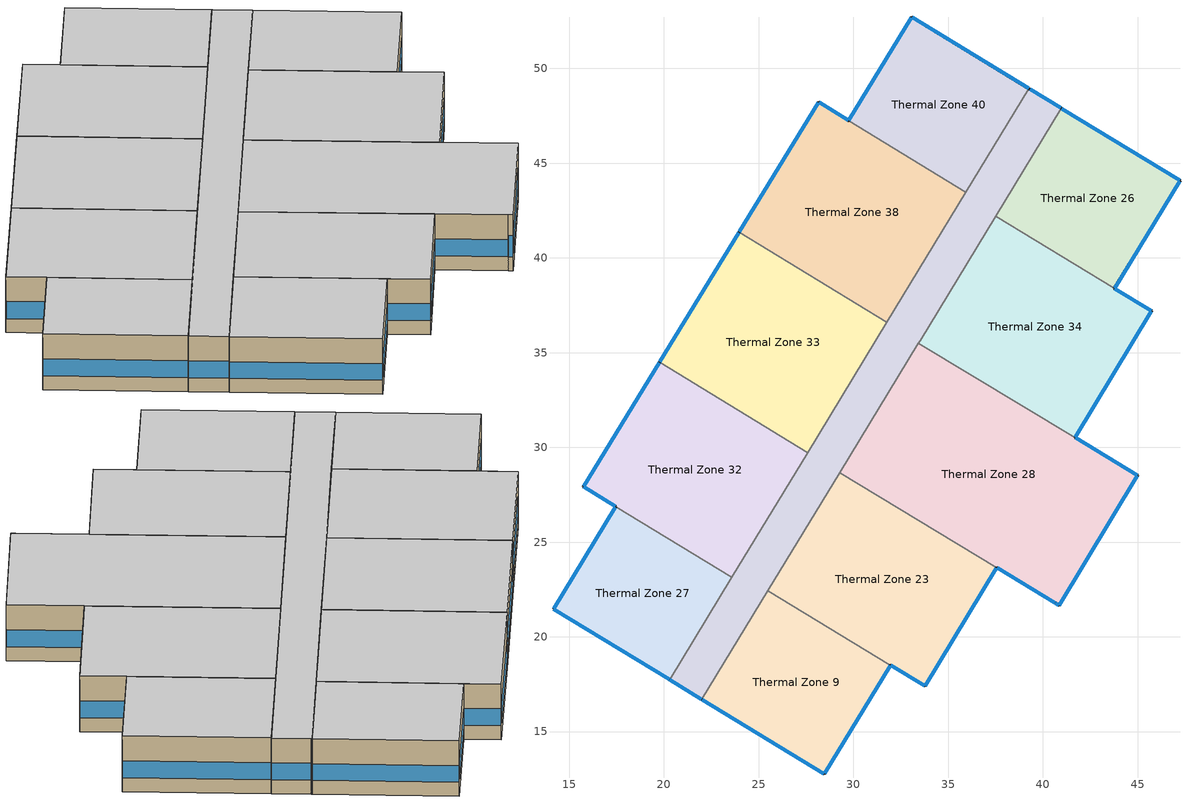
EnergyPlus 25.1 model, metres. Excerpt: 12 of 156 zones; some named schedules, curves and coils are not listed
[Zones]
Thermal Zone 22
 floor to Thermal Zone 14 (Typical Interior Floor): 39.27,48.94 40.98,47.9 33.52,35.63 33.52,35.64 33.44,35.5 22.01,16.7 20.3,17.74 z3.05
 wall outside (Surface 106 c tbd): 39.31,48.91 39.27,48.94 z3.05:6.1
 wall outside (Surface 107 c tbd): 40.98,47.9 39.31,48.91 z3.05:6.1
 wall outside (AQ_MURB_2024_MURB  Wall 1950 1980 6A (R 0.8x Solar 0.8x Therm 0.8x)): 40.97,47.89 40.98,47.9 z3.05:6.1
 wall outside (Surface 116 c tbd): 20.3,17.74 22.01,16.7 z3.05:6.1
 wall to Thermal Zone 32 (Typical Interior Wall): 27.58,29.72 23.58,23.14 z3.05:6.1
 wall to Thermal Zone 33 (Typical Interior Wall): 31.76,36.59 27.58,29.72 z3.05:6.1
 wall to Thermal Zone 38 (Typical Interior Wall): 35.94,43.46 31.76,36.59 z3.05:6.1
 wall to Thermal Zone 40 (Typical Interior Wall): 39.27,48.94 35.94,43.46 z3.05:6.1
 wall to Thermal Zone 26 (Typical Interior Wall): 37.51,42.2 40.97,47.89 z3.05:6.1
 wall to Thermal Zone 34 (Typical Interior Wall): 33.52,35.63 37.51,42.2 z3.05:6.1
 wall to Thermal Zone 35 (Typical Interior Wall): 33.44,35.5 33.52,35.64 33.52,35.63 z3.05:6.1
 wall to Thermal Zone 28 (Typical Interior Wall): 29.28,28.65 33.44,35.5 z3.05:6.1
 wall to Thermal Zone 23 (Typical Interior Wall): 25.49,22.42 29.28,28.65 z3.05:6.1
 wall to Thermal Zone 9 (Typical Interior Wall): 22.01,16.7 25.49,22.42 z3.05:6.1
 wall to Thermal Zone 27 (Typical Interior Wall): 23.58,23.14 20.3,17.74 z3.05:6.1
 window (Customized Fenestration: u=3.36): 40.95,47.91 39.33,48.9 / 20.32,17.73 21.99,16.71 z3.81:4.75
 ceiling to Thermal Zone 43 (Typical Interior Ceiling): 22.01,16.7 33.44,35.5 33.52,35.64 33.52,35.63 40.98,47.9 39.27,48.94 20.3,17.74 z6.1
Thermal Zone 23
 floor to Thermal Zone 5 (Typical Interior Floor): 29.28,28.65 37.56,23.65 33.79,17.41 25.49,22.42 z3.05
 wall outside (Surface 123 c tbd): 33.79,17.41 37.56,23.65 z3.05:6.1
 wall outside (Surface 124 c tbd): 31.96,18.51 33.79,17.41 z3.05:6.1
 wall to Thermal Zone 9 (Typical Interior Wall): 25.49,22.42 31.96,18.51 z3.05:6.1
 wall to Thermal Zone 28 (Typical Interior Wall): 37.56,23.65 29.28,28.65 z3.05:6.1
 window (Customized Fenestration: u=3.36): 33.81,17.43 37.55,23.63 z3.81:4.73; 31.98,18.5 33.77,17.42 z3.81:4.75
 ceiling to Thermal Zone 44 (Typical Interior Ceiling): 33.79,17.41 37.56,23.65 29.28,28.65 25.49,22.42 z6.1
Thermal Zone 26
 floor to Thermal Zone 20 (Typical Interior Floor): 40.97,47.89 47.24,44.07 43.78,38.39 37.51,42.2 z3.05
 wall outside (Surface 178 c tbd): 47.24,44.07 40.97,47.89 z3.05:6.1
 wall outside (Surface 179 c tbd): 43.78,38.39 47.24,44.07 z3.05:6.1
 wall to Thermal Zone 34 (Typical Interior Wall): 37.51,42.2 43.78,38.39 z3.05:6.1
 window (Customized Fenestration: u=3.36): 47.22,44.09 40.99,47.87 / 43.79,38.41 47.23,44.05 z3.81:4.73
 ceiling to Thermal Zone 56 (Typical Interior Ceiling): 43.78,38.39 47.24,44.07 40.97,47.89 37.51,42.2 z6.1
Thermal Zone 27
 floor to Thermal Zone 3 (Typical Interior Floor): 17.47,26.88 23.58,23.14 20.3,17.74 14.18,21.46 17.46,26.86 z3.05
 wall outside (AQ_MURB_2024_MURB  Wall 1950 1980 6A (R 0.8x Solar 0.8x Therm 0.8x)): 17.47,26.88 17.46,26.86 z3.05:6.1
 wall outside (Surface 130 c tbd): 14.18,21.46 20.3,17.74 z3.05:6.1
 wall outside (Surface 131 c tbd): 17.46,26.86 14.18,21.46 z3.05:6.1
 wall to Thermal Zone 32 (Typical Interior Wall): 23.58,23.14 17.47,26.88 z3.05:6.1
 window (Customized Fenestration: u=3.36): 14.2,21.45 20.28,17.75 / 17.44,26.84 14.19,21.48 z3.81:4.73
 ceiling to Thermal Zone 45 (Typical Interior Ceiling): 20.3,17.74 23.58,23.14 17.47,26.88 17.46,26.86 14.18,21.46 z6.1
Thermal Zone 28
 floor to Thermal Zone 11 (Typical Interior Floor): 33.44,35.5 45,28.52 40.86,21.66 29.28,28.65 z3.05
 wall outside (Surface 137 c tbd): 45,28.52 41.7,30.51 z3.05:6.1
 wall outside (Surface 138 c tbd): 40.86,21.66 45,28.52 z3.05:6.1
 wall outside (Surface 139 c tbd): 40.64,21.79 40.86,21.66 z3.05:6.1
 wall outside (Surface 140 c tbd): 37.56,23.65 40.64,21.79 z3.05:6.1
 wall to Thermal Zone 34 (Typical Interior Wall): 41.7,30.51 33.44,35.5 z3.05:6.1
 window (Customized Fenestration: u=3.36): 44.98,28.53 41.72,30.5 / 37.58,23.64 40.62,21.8 z3.81:4.74; 40.88,21.68 44.99,28.49 z3.81:4.73; 40.67,21.78 40.84,21.67 z3.81:4.95
 ceiling to Thermal Zone 7 (Typical Interior Ceiling): 40.86,21.66 45,28.52 33.44,35.5 29.28,28.65 z6.1
Thermal Zone 32
 floor to Thermal Zone 10 (Typical Interior Floor): 19.77,34.49 27.58,29.72 23.58,23.14 15.75,27.92 z3.05
 wall outside (Surface 143 c tbd): 15.75,27.92 17.47,26.88 z3.05:6.1
 wall outside (Surface 144 c tbd): 19.77,34.49 15.75,27.92 z3.05:6.1
 wall to Thermal Zone 33 (Typical Interior Wall): 27.58,29.72 19.77,34.49 z3.05:6.1
 window (Customized Fenestration: u=3.36): 15.78,27.91 17.45,26.89 z3.81:4.75; 19.76,34.47 15.77,27.94 z3.81:4.73
 ceiling to Thermal Zone 47 (Typical Interior Ceiling): 23.58,23.14 27.58,29.72 19.77,34.49 15.75,27.92 z6.1
Thermal Zone 33
 floor to Thermal Zone 17 (Typical Interior Floor): 23.97,41.36 31.76,36.59 27.58,29.72 19.77,34.49 z3.05
 wall outside (Surface 151 c tbd): 23.97,41.36 19.77,34.49 z3.05:6.1
 wall to Thermal Zone 38 (Typical Interior Wall): 31.76,36.59 23.97,41.36 z3.05:6.1
 window (Customized Fenestration: u=3.36): 23.96,41.33 19.79,34.52 z3.81:4.73
 ceiling to Thermal Zone 49 (Typical Interior Ceiling): 27.58,29.72 31.76,36.59 23.97,41.36 19.77,34.49 z6.1
Thermal Zone 34
 floor to Thermal Zone 2 (Typical Interior Floor): 37.51,42.2 43.78,38.39 45.74,37.2 41.7,30.51 33.44,35.5 z3.05
 wall outside (Surface 156 c tbd): 45.74,37.2 43.78,38.39 z3.05:6.1
 wall outside (Surface 157 c tbd): 41.7,30.51 45.74,37.2 z3.05:6.1
 wall to Thermal Zone 35 (Typical Interior Wall): 33.52,35.63 33.44,35.5 z3.05:6.1
 window (Customized Fenestration: u=3.36): 45.72,37.21 43.8,38.37 z3.81:4.75; 41.72,30.53 45.73,37.18 z3.81:4.73
 ceiling to Thermal Zone 6 (Typical Interior Ceiling): 41.7,30.51 45.74,37.2 43.78,38.39 37.51,42.2 33.44,35.5 z6.1
Thermal Zone 35
 floor to Thermal Zone 16 (Typical Interior Floor): 33.52,35.64 33.52,35.63 33.44,35.5 z3.05
 ceiling to Thermal Zone 53 (Typical Interior Ceiling): 33.44,35.5 33.52,35.63 33.52,35.64 z6.1
Thermal Zone 38
 floor to Thermal Zone 19 (Typical Interior Floor): 28.17,48.22 35.94,43.46 31.76,36.59 23.97,41.36 z3.05
 wall outside (Surface 172 c tbd): 28.17,48.22 23.97,41.36 z3.05:6.1
 wall outside (Surface 173 c tbd): 29.76,47.25 28.17,48.22 z3.05:6.1
 wall to Thermal Zone 40 (Typical Interior Wall): 35.94,43.46 29.76,47.25 z3.05:6.1
 window (Customized Fenestration: u=3.36): 28.15,48.2 23.98,41.38 z3.81:4.73; 29.73,47.26 28.19,48.2 z3.81:4.75
 ceiling to Thermal Zone 54 (Typical Interior Ceiling): 31.76,36.59 35.94,43.46 28.17,48.22 23.97,41.36 z6.1
Thermal Zone 40
 floor to Thermal Zone 13 (Typical Interior Floor): 33.08,52.7 39.27,48.94 35.94,43.46 29.76,47.25 z3.05
 wall outside (Surface 182 c tbd): 39.27,48.94 33.08,52.7 z3.05:6.1
 wall outside (Surface 185 c tbd): 33.08,52.7 29.76,47.25 z3.05:6.1
 window (Customized Fenestration: u=3.36): 39.24,48.95 33.1,52.69 / 33.06,52.68 29.77,47.27 z3.81:4.73
 ceiling to Thermal Zone 15 (Typical Interior Ceiling): 35.94,43.46 39.27,48.94 33.08,52.7 29.76,47.25 z6.1
Thermal Zone 9
 floor to Thermal Zone 8 (Typical Interior Floor): 25.49,22.42 31.96,18.51 31.95,18.49 28.47,12.77 22.01,16.7 z3.05
 wall outside (Surface 95 c tbd): 31.95,18.49 31.96,18.51 z3.05:6.1
 wall outside (Surface 96 c tbd): 28.47,12.77 31.95,18.49 z3.05:6.1
 wall outside (Surface 97 c tbd): 22.01,16.7 28.47,12.77 z3.05:6.1
 window (Customized Fenestration: u=3.36): 28.48,12.79 31.94,18.47 / 22.03,16.69 28.45,12.78 z3.81:4.73
 ceiling to Thermal Zone 42 (Typical Interior Ceiling): 28.47,12.77 31.95,18.49 31.96,18.51 25.49,22.42 22.01,16.7 z6.1
[Building]
Building 1
[Site:Location]
Montreal-Trudeau Intl AP: Latitude {deg}=45.4706; Longitude {deg}=-73.7408; Time Zone {hr}=-5; Elevation {m}=36; Keep Site Location Information=No
[SizingPeriod:DesignDay] Month=7; Day of Month=21; Day Type=SummerDesignDay; Daily Dry-Bulb Temperature Range {deltaC}=9.3; Dry-Bulb Temperature Range Modifier Type=DefaultMultipliers; Barometric Pressure {Pa}=100893; Wind Speed {m/s}=4.9; Wind Direction {deg}=220; Rain Indicator=No; Snow Indicator=No; Daylight Saving Time Indicator=No; Solar Model Indicator=ASHRAETau; ASHRAE Clear Sky Optical Depth for Beam Irradiance (taub)=0.465; ASHRAE Clear Sky Optical Depth for Diffuse Irradiance (taud)=1.966; Begin Environment Reset Mode=FullResetAtBeginEnvironment
Name | Maximum Dry-Bulb Temperature {C} | Humidity Condition Type | Wetbulb or DewPoint at Maximum Dry-Bulb {C} | Enthalpy at Maximum Dry-Bulb {J/kg}
Montreal Int'l Ann Clg .4% Condns DB=>MWB | 30 | Wetbulb | 22.1
Montreal Int'l Ann Clg .4% Condns DP=>MDB | 26 | Dewpoint | 21.6
Montreal Int'l Ann Clg .4% Condns Enth=>MDB | 28.1 | Enthalpy |  | 69300
Montreal Int'l Ann Clg .4% Condns WB=>MDB | 28.1 | Wetbulb | 23.2
[Material] Thermal Absorptance=0.9
Name | Roughness | Thickness {m} | Conductivity {W/m-K} | Density {kg/m3} | Specific Heat {J/kg-K} | Solar Absorptance | Visible Absorptance
100mm Normalweight concrete floor | MediumRough | 0.1016 | 2.31045 | 2322 | 832.557 | 0.7 | 0.7
AQNC2024expanded polystyrene type I 10 cm (R 0.8x Solar 0.8x Therm 0.8x) | MediumRough | 0.08 | 0.0385 | 12 | 1500 | 0.7 | 0.7
G01 13mm gypsum board | Smooth | 0.0127 | 0.160031 | 800.001 | 1090.73 | 0.7 | 0.5
G05 25mm wood 1 | MediumSmooth | 0.0254 | 0.15 | 608 | 1630 | 0.5 | 0.5
Generic Brick (R 0.8x Solar 0.8x Therm 0.8x) | MediumRough | 0.08 | 0.9 | 1536 | 790 | 0.52 | 0.65
Generic Gypsum Board (R 0.8x Solar 0.8x Therm 0.8x) | MediumSmooth | 0.01016 | 0.16 | 640 | 1090 | 0.5 | 0.5
Generic Wall Air Gap (R 0.8x Solar 0.8x Therm 0.8x) | Smooth | 0.08 | 0.667 | 1.024 | 1000 | 0.7 | 0.7
Surface 106 m tbd | MediumRough | 0.08 | 0.0516148 | 12 | 1500 | 0.7 | 0.7
Surface 107 m tbd | MediumRough | 0.08 | 0.0954185 | 12 | 1500 | 0.7 | 0.7
Surface 116 m tbd | MediumRough | 0.08 | 0.0951114 | 12 | 1500 | 0.7 | 0.7
Surface 123 m tbd | MediumRough | 0.08 | 0.0936479 | 12 | 1500 | 0.7 | 0.7
Surface 124 m tbd | MediumRough | 0.08 | 0.118358 | 12 | 1500 | 0.7 | 0.7
Surface 130 m tbd | MediumRough | 0.08 | 0.0902415 | 12 | 1500 | 0.7 | 0.7
Surface 131 m tbd | MediumRough | 0.08 | 0.0911548 | 12 | 1500 | 0.7 | 0.7
Surface 137 m tbd | MediumRough | 0.08 | 0.10277 | 12 | 1500 | 0.7 | 0.7
Surface 138 m tbd | MediumRough | 0.08 | 0.0927336 | 12 | 1500 | 0.7 | 0.7
Surface 139 m tbd | MediumRough | 0.08 | 0.296816 | 12 | 1500 | 0.7 | 0.7
Surface 140 m tbd | MediumRough | 0.08 | 0.0969997 | 12 | 1500 | 0.7 | 0.7
Surface 143 m tbd | MediumRough | 0.08 | 0.107869 | 12 | 1500 | 0.7 | 0.7
Surface 144 m tbd | MediumRough | 0.08 | 0.0897673 | 12 | 1500 | 0.7 | 0.7
Surface 151 m tbd | MediumRough | 0.08 | 0.086302 | 12 | 1500 | 0.7 | 0.7
Surface 156 m tbd | MediumRough | 0.08 | 0.116001 | 12 | 1500 | 0.7 | 0.7
Surface 157 m tbd | MediumRough | 0.08 | 0.0929629 | 12 | 1500 | 0.7 | 0.7
Surface 172 m tbd | MediumRough | 0.08 | 0.0894989 | 12 | 1500 | 0.7 | 0.7
Surface 173 m tbd | MediumRough | 0.08 | 0.123625 | 12 | 1500 | 0.7 | 0.7
Surface 178 m tbd | MediumRough | 0.08 | 0.0900821 | 12 | 1500 | 0.7 | 0.7
Surface 179 m tbd | MediumRough | 0.08 | 0.0946227 | 12 | 1500 | 0.7 | 0.7
Surface 182 m tbd | MediumRough | 0.08 | 0.0901647 | 12 | 1500 | 0.7 | 0.7
Surface 185 m tbd | MediumRough | 0.08 | 0.095095 | 12 | 1500 | 0.7 | 0.7
Surface 95 m tbd | MediumRough | 0.08 | 0.815077 | 12 | 1500 | 0.7 | 0.7
Surface 96 m tbd | MediumRough | 0.08 | 0.0907168 | 12 | 1500 | 0.7 | 0.7
Surface 97 m tbd | MediumRough | 0.08 | 0.0898837 | 12 | 1500 | 0.7 | 0.7
[Material:NoMass]
CP02 CARPET PAD 1: Roughness=Smooth; Thermal Resistance {m2-K/W}=0.21648; Thermal Absorptance=0.9; Solar Absorptance=0.7; Visible Absorptance=0.8
[WindowMaterial:SimpleGlazingSystem]
Fenestration U=3.32 0.66 1: U-Factor {W/m2-K}=3.32; Solar Heat Gain Coefficient=0.66; Visible Transmittance=0.21
[Construction]
AQ_MURB_2024_MURB  Wall 1950 1980 6A (R 0.8x Solar 0.8x Therm 0.8x): Generic Brick (R 0.8x Solar 0.8x Therm 0.8x), AQNC2024expanded polystyrene type I 10 cm (R 0.8x Solar 0.8x Therm 0.8x), Generic Wall Air Gap (R 0.8x Solar 0.8x Therm 0.8x), Generic Gypsum Board (R 0.8x Solar 0.8x Therm 0.8x)
Customized Fenestration: u=3.36: Fenestration U=3.32 0.66 1
Surface 106 c tbd: Generic Brick (R 0.8x Solar 0.8x Therm 0.8x), Surface 106 m tbd, Generic Wall Air Gap (R 0.8x Solar 0.8x Therm 0.8x), Generic Gypsum Board (R 0.8x Solar 0.8x Therm 0.8x)
Surface 107 c tbd: Generic Brick (R 0.8x Solar 0.8x Therm 0.8x), Surface 107 m tbd, Generic Wall Air Gap (R 0.8x Solar 0.8x Therm 0.8x), Generic Gypsum Board (R 0.8x Solar 0.8x Therm 0.8x)
Surface 116 c tbd: Generic Brick (R 0.8x Solar 0.8x Therm 0.8x), Surface 116 m tbd, Generic Wall Air Gap (R 0.8x Solar 0.8x Therm 0.8x), Generic Gypsum Board (R 0.8x Solar 0.8x Therm 0.8x)
Surface 123 c tbd: Generic Brick (R 0.8x Solar 0.8x Therm 0.8x), Surface 123 m tbd, Generic Wall Air Gap (R 0.8x Solar 0.8x Therm 0.8x), Generic Gypsum Board (R 0.8x Solar 0.8x Therm 0.8x)
Surface 124 c tbd: Generic Brick (R 0.8x Solar 0.8x Therm 0.8x), Surface 124 m tbd, Generic Wall Air Gap (R 0.8x Solar 0.8x Therm 0.8x), Generic Gypsum Board (R 0.8x Solar 0.8x Therm 0.8x)
Surface 130 c tbd: Generic Brick (R 0.8x Solar 0.8x Therm 0.8x), Surface 130 m tbd, Generic Wall Air Gap (R 0.8x Solar 0.8x Therm 0.8x), Generic Gypsum Board (R 0.8x Solar 0.8x Therm 0.8x)
Surface 131 c tbd: Generic Brick (R 0.8x Solar 0.8x Therm 0.8x), Surface 131 m tbd, Generic Wall Air Gap (R 0.8x Solar 0.8x Therm 0.8x), Generic Gypsum Board (R 0.8x Solar 0.8x Therm 0.8x)
Surface 137 c tbd: Generic Brick (R 0.8x Solar 0.8x Therm 0.8x), Surface 137 m tbd, Generic Wall Air Gap (R 0.8x Solar 0.8x Therm 0.8x), Generic Gypsum Board (R 0.8x Solar 0.8x Therm 0.8x)
Surface 138 c tbd: Generic Brick (R 0.8x Solar 0.8x Therm 0.8x), Surface 138 m tbd, Generic Wall Air Gap (R 0.8x Solar 0.8x Therm 0.8x), Generic Gypsum Board (R 0.8x Solar 0.8x Therm 0.8x)
Surface 139 c tbd: Generic Brick (R 0.8x Solar 0.8x Therm 0.8x), Surface 139 m tbd, Generic Wall Air Gap (R 0.8x Solar 0.8x Therm 0.8x), Generic Gypsum Board (R 0.8x Solar 0.8x Therm 0.8x)
Surface 140 c tbd: Generic Brick (R 0.8x Solar 0.8x Therm 0.8x), Surface 140 m tbd, Generic Wall Air Gap (R 0.8x Solar 0.8x Therm 0.8x), Generic Gypsum Board (R 0.8x Solar 0.8x Therm 0.8x)
Surface 143 c tbd: Generic Brick (R 0.8x Solar 0.8x Therm 0.8x), Surface 143 m tbd, Generic Wall Air Gap (R 0.8x Solar 0.8x Therm 0.8x), Generic Gypsum Board (R 0.8x Solar 0.8x Therm 0.8x)
Surface 144 c tbd: Generic Brick (R 0.8x Solar 0.8x Therm 0.8x), Surface 144 m tbd, Generic Wall Air Gap (R 0.8x Solar 0.8x Therm 0.8x), Generic Gypsum Board (R 0.8x Solar 0.8x Therm 0.8x)
Surface 151 c tbd: Generic Brick (R 0.8x Solar 0.8x Therm 0.8x), Surface 151 m tbd, Generic Wall Air Gap (R 0.8x Solar 0.8x Therm 0.8x), Generic Gypsum Board (R 0.8x Solar 0.8x Therm 0.8x)
Surface 156 c tbd: Generic Brick (R 0.8x Solar 0.8x Therm 0.8x), Surface 156 m tbd, Generic Wall Air Gap (R 0.8x Solar 0.8x Therm 0.8x), Generic Gypsum Board (R 0.8x Solar 0.8x Therm 0.8x)
Surface 157 c tbd: Generic Brick (R 0.8x Solar 0.8x Therm 0.8x), Surface 157 m tbd, Generic Wall Air Gap (R 0.8x Solar 0.8x Therm 0.8x), Generic Gypsum Board (R 0.8x Solar 0.8x Therm 0.8x)
Surface 172 c tbd: Generic Brick (R 0.8x Solar 0.8x Therm 0.8x), Surface 172 m tbd, Generic Wall Air Gap (R 0.8x Solar 0.8x Therm 0.8x), Generic Gypsum Board (R 0.8x Solar 0.8x Therm 0.8x)
Surface 173 c tbd: Generic Brick (R 0.8x Solar 0.8x Therm 0.8x), Surface 173 m tbd, Generic Wall Air Gap (R 0.8x Solar 0.8x Therm 0.8x), Generic Gypsum Board (R 0.8x Solar 0.8x Therm 0.8x)
Surface 178 c tbd: Generic Brick (R 0.8x Solar 0.8x Therm 0.8x), Surface 178 m tbd, Generic Wall Air Gap (R 0.8x Solar 0.8x Therm 0.8x), Generic Gypsum Board (R 0.8x Solar 0.8x Therm 0.8x)
Surface 179 c tbd: Generic Brick (R 0.8x Solar 0.8x Therm 0.8x), Surface 179 m tbd, Generic Wall Air Gap (R 0.8x Solar 0.8x Therm 0.8x), Generic Gypsum Board (R 0.8x Solar 0.8x Therm 0.8x)
Surface 182 c tbd: Generic Brick (R 0.8x Solar 0.8x Therm 0.8x), Surface 182 m tbd, Generic Wall Air Gap (R 0.8x Solar 0.8x Therm 0.8x), Generic Gypsum Board (R 0.8x Solar 0.8x Therm 0.8x)
Surface 185 c tbd: Generic Brick (R 0.8x Solar 0.8x Therm 0.8x), Surface 185 m tbd, Generic Wall Air Gap (R 0.8x Solar 0.8x Therm 0.8x), Generic Gypsum Board (R 0.8x Solar 0.8x Therm 0.8x)
Surface 95 c tbd: Generic Brick (R 0.8x Solar 0.8x Therm 0.8x), Surface 95 m tbd, Generic Wall Air Gap (R 0.8x Solar 0.8x Therm 0.8x), Generic Gypsum Board (R 0.8x Solar 0.8x Therm 0.8x)
Surface 96 c tbd: Generic Brick (R 0.8x Solar 0.8x Therm 0.8x), Surface 96 m tbd, Generic Wall Air Gap (R 0.8x Solar 0.8x Therm 0.8x), Generic Gypsum Board (R 0.8x Solar 0.8x Therm 0.8x)
Surface 97 c tbd: Generic Brick (R 0.8x Solar 0.8x Therm 0.8x), Surface 97 m tbd, Generic Wall Air Gap (R 0.8x Solar 0.8x Therm 0.8x), Generic Gypsum Board (R 0.8x Solar 0.8x Therm 0.8x)
Typical Interior Ceiling: CP02 CARPET PAD 1, 100mm Normalweight concrete floor
Typical Interior Floor: 100mm Normalweight concrete floor, CP02 CARPET PAD 1
Typical Interior Partition 4: G05 25mm wood 1
Typical Interior Wall: G01 13mm gypsum board, G01 13mm gypsum board
[Zone] Multiplier=1; Part of Total Floor Area=Yes
Thermal Zone 22; Thermal Zone 23; Thermal Zone 26; Thermal Zone 27; Thermal Zone 28; Thermal Zone 32; Thermal Zone 33; Thermal Zone 34; Thermal Zone 35; Thermal Zone 38; Thermal Zone 40; Thermal Zone 9
[Space]
Name | Zone | Space Type
Space 202 | Thermal Zone 22 | MURB lobby
Space 203 | Thermal Zone 23 | MURB small
Space 211 | Thermal Zone 26 | MURB small
Space 204 | Thermal Zone 27 | MURB small
Space 205 | Thermal Zone 28 | MURB small
Space 206 | Thermal Zone 32 | MURB small
Space 207 | Thermal Zone 33 | MURB small
Space 208 | Thermal Zone 34 | MURB small
Space 209 | Thermal Zone 35 | MURB small
Space 210 | Thermal Zone 38 | MURB small
Space 212 | Thermal Zone 40 | MURB small
Space 201 | Thermal Zone 9 | MURB small
[SpaceList]
MURB small: Space 1112, Space 211, Space 204, Space 505, Space 911, Space 110, Space 1204, Space 407, Space 405, Space 607, Space 501, Space 308, Space 305, Space 101, Space 201, Space 410, Space 112, Space 104, Space 511, Space 103, Space 105, Space 106, Space 312, Space 109, Space 107, Space 108, Space 111, Space 203, Space 205, Space 812, Space 403, Space 206, Space 207, Space 208, Space 209, Space 406, Space 404, Space 210, Space 809, Space 212, Space 807, Space 301, Space 1005, Space 303, Space 304, Space 508, Space 306, Space 504, Space 307, Space 1105, Space 509, Space 908, Space 309, Space 310, Space 408, Space 311, Space 401, Space 409, Space 411, Space 412, Space 503, Space 506, Space 507, Space 1208, Space 510, Space 512, Space 601, Space 603, Space 604, Space 605, Space 606, Space 608, Space 609, Space 610, Space 611, Space 612, Space 701, Space 703, Space 704, Space 705, Space 907, Space 706, Space 901, Space 712, Space 707, Space 708, Space 709, Space 710, Space 711, Space 801, Space 1206, Space 803, Space 804, Space 1001, Space 805, Space 806, Space 808, Space 810, Space 811, Space 903, Space 1008, Space 904, Space 905, Space 906, Space 909, Space 910, Space 912, Space 1010, Space 1003, Space 1004, Space 1006, Space 1007, Space 1009, Space 1011, Space 1012, Space 1101, Space 1103, Space 1104, Space 1106, Space 1305, Space 1107, Space 1108, Space 1109, Space 1110, Space 1111, Space 1201, Space 1203, Space 1205, Space 1207, Space 1209, Space 1210, Space 1211, Space 1212, Space 1301, Space 1303, Space 1304, Space 1306, Space 1307, Space 1308, Space 1309, Space 1310, Space 1311, Space 1312
MURB lobby: Space 202, Space 102, Space 302, Space 402, Space 1002, Space 502, Space 602, Space 702, Space 802, Space 902, Space 1102, Space 1202, Space 1302
[InternalMass] Construction=Typical Interior Partition 4
Name | Zone or ZoneList | Space or SpaceList | Surface Area {m2}
Space 211 Internal Mass 37 | Thermal Zone 26 | Space 211 | 97.6855
Space 204 Internal Mass 37 | Thermal Zone 27 | Space 204 | 90.6537
Space 201 Internal Mass 37 | Thermal Zone 9 | Space 201 | 101.472
Space 203 Internal Mass 37 | Thermal Zone 23 | Space 203 | 141.361
Space 205 Internal Mass 37 | Thermal Zone 28 | Space 205 | 216.65
Space 206 Internal Mass 37 | Thermal Zone 32 | Space 206 | 141.145
Space 207 Internal Mass 37 | Thermal Zone 33 | Space 207 | 147.07
Space 208 Internal Mass 37 | Thermal Zone 34 | Space 208 | 150.941
Space 209 Internal Mass 37 | Thermal Zone 35 | Space 209 | 0.000395886
Space 210 Internal Mass 37 | Thermal Zone 38 | Space 210 | 146.73
Space 212 Internal Mass 37 | Thermal Zone 40 | Space 212 | 92.7105
Space 202 Internal Mass 33 | Thermal Zone 22 | Space 202 | 146.04
[Lights]
Lights 1: Zone or ZoneList or Space or SpaceList=MURB small; Schedule=Eclairageint; Design Level Calculation Method=LightingLevel; Lighting Level {W}=0; Fraction Replaceable=1
[People]
People 2: Zone or ZoneList or Space or SpaceList=MURB small; Number of People Schedule=MidriseApartment Apartment Occ; Number of People Calculation Method=People/Area; People per Floor Area {person/m2}=0.0283091; Fraction Radiant=0.3; Activity Level Schedule=MidriseApartment Activity
[ElectricEquipment] Zone or ZoneList or Space or SpaceList=MURB small; Design Level Calculation Method=EquipmentLevel
Name | Schedule | Design Level {W} | Fraction Latent | Fraction Radiant | Fraction Lost
Electric Equipment 11 10.0 percent reduction | Chaufeau | 847.44 | 0.1 | 0 | 0.9
Electric Equipment 12 10.0 percent reduction | Fourcuisiniere | 281.7 | 0.1 | 0.2 | 0.1
Electric Equipment 13 10.0 percent reduction | Congelateur | 15.705 | 0.1 | 0 | 0.9
Electric Equipment 14 10.0 percent reduction | Laveuse | 25.038 | 0 | 0.2 | 0.1
Electric Equipment 15 10.0 percent reduction | Lavevaisselle | 27.531 | 0.1 | 0.1 | 0.8
Electric Equipment 16 10.0 percent reduction | Refrigerateur | 105.102 | 0.1 | 0 | 0.9
Electric Equipment 17 10.0 percent reduction | Secheuse | 249.03 | 0 | 0.2 | 0.8
Electric Equipment 2 10.0 percent reduction | Autres | 666 |  | 0.2
[ZoneInfiltration:DesignFlowRate] Design Flow Rate Calculation Method=Flow/ExteriorArea; Flow Rate per Exterior Surface Area {m3/s-m2}=0.000578595; Constant Term Coefficient=0.107472; Temperature Term Coefficient=0.0119911; Velocity Term Coefficient=0; Velocity Squared Term Coefficient=0.0134792; Density Basis=Outdoor
Name | Zone or ZoneList or Space or SpaceList | Schedule
Space 202 HVAC Off Infiltration | Space 202 | Infiltration HVAC Off Schedule
Space 202 HVAC On Infiltration | Space 202 | Infiltration HVAC On Schedule
Space 203 HVAC Off Infiltration | Space 203 | Infiltration HVAC Off Schedule
Space 203 HVAC On Infiltration | Space 203 | Infiltration HVAC On Schedule
Space 211 HVAC Off Infiltration | Space 211 | Infiltration HVAC Off Schedule
Space 211 HVAC On Infiltration | Space 211 | Infiltration HVAC On Schedule
Space 204 HVAC Off Infiltration | Space 204 | Infiltration HVAC Off Schedule
Space 204 HVAC On Infiltration | Space 204 | Infiltration HVAC On Schedule
Space 205 HVAC Off Infiltration | Space 205 | Infiltration HVAC Off Schedule
Space 205 HVAC On Infiltration | Space 205 | Infiltration HVAC On Schedule
Space 206 HVAC Off Infiltration | Space 206 | Infiltration HVAC Off Schedule
Space 206 HVAC On Infiltration | Space 206 | Infiltration HVAC On Schedule
Space 207 HVAC Off Infiltration | Space 207 | Infiltration HVAC Off Schedule
Space 207 HVAC On Infiltration | Space 207 | Infiltration HVAC On Schedule
Space 208 HVAC Off Infiltration | Space 208 | Infiltration HVAC Off Schedule
Space 208 HVAC On Infiltration | Space 208 | Infiltration HVAC On Schedule
Space 210 HVAC Off Infiltration | Space 210 | Infiltration HVAC Off Schedule
Space 210 HVAC On Infiltration | Space 210 | Infiltration HVAC On Schedule
Space 212 HVAC Off Infiltration | Space 212 | Infiltration HVAC Off Schedule
Space 212 HVAC On Infiltration | Space 212 | Infiltration HVAC On Schedule
Space 201 HVAC Off Infiltration | Space 201 | Infiltration HVAC Off Schedule
Space 201 HVAC On Infiltration | Space 201 | Infiltration HVAC On Schedule
[ZoneControl:Thermostat] Temperature Difference Between Cutout And Setpoint {deltaC}=0
Name | Zone or ZoneList | Control Type Schedule | Control 1
Thermal Zone 22 Thermostat | Thermal Zone 22 | Thermal Zone 22 Thermostat Schedule | Thermostat Setpoint Dual Setpoint 66
Thermal Zone 23 Thermostat | Thermal Zone 23 | Thermal Zone 23 Thermostat Schedule | Thermostat Setpoint Dual Setpoint 56
Thermal Zone 26 Thermostat | Thermal Zone 26 | Thermal Zone 26 Thermostat Schedule | Thermostat Setpoint Dual Setpoint 74
Thermal Zone 27 Thermostat | Thermal Zone 27 | Thermal Zone 27 Thermostat Schedule | Thermostat Setpoint Dual Setpoint 81
Thermal Zone 28 Thermostat | Thermal Zone 28 | Thermal Zone 28 Thermostat Schedule | Thermostat Setpoint Dual Setpoint 79
Thermal Zone 32 Thermostat | Thermal Zone 32 | Thermal Zone 32 Thermostat Schedule | Thermostat Setpoint Dual Setpoint 71
Thermal Zone 33 Thermostat | Thermal Zone 33 | Thermal Zone 33 Thermostat Schedule | Thermostat Setpoint Dual Setpoint 85
Thermal Zone 34 Thermostat | Thermal Zone 34 | Thermal Zone 34 Thermostat Schedule | Thermostat Setpoint Dual Setpoint 76
Thermal Zone 35 Thermostat | Thermal Zone 35 | Thermal Zone 35 Thermostat Schedule | Thermostat Setpoint Dual Setpoint 70
Thermal Zone 38 Thermostat | Thermal Zone 38 | Thermal Zone 38 Thermostat Schedule | Thermostat Setpoint Dual Setpoint 77
Thermal Zone 40 Thermostat | Thermal Zone 40 | Thermal Zone 40 Thermostat Schedule | Thermostat Setpoint Dual Setpoint 73
Thermal Zone 9 Thermostat | Thermal Zone 9 | Thermal Zone 9 Thermostat Schedule | Thermostat Setpoint Dual Setpoint 53
[ThermostatSetpoint:DualSetpoint] Heating Setpoint Temperature Schedule=NECB-G-Thermostat Setpoint-Heating; Cooling Setpoint Temperature Schedule=NECB-G-Thermostat Setpoint-Cooling
Thermostat Setpoint Dual Setpoint 66; Thermostat Setpoint Dual Setpoint 56; Thermostat Setpoint Dual Setpoint 74; Thermostat Setpoint Dual Setpoint 81; Thermostat Setpoint Dual Setpoint 79; Thermostat Setpoint Dual Setpoint 71; Thermostat Setpoint Dual Setpoint 85; Thermostat Setpoint Dual Setpoint 76; Thermostat Setpoint Dual Setpoint 70; Thermostat Setpoint Dual Setpoint 77; Thermostat Setpoint Dual Setpoint 73; Thermostat Setpoint Dual Setpoint 53
[ZoneHVAC:PackagedTerminalAirConditioner] Availability Schedule=Always On Discrete hvac_library; Cooling Supply Air Flow Rate {m3/s}=Autosize; Heating Supply Air Flow Rate {m3/s}=Autosize; No Load Supply Air Flow Rate {m3/s}=Autosize; No Load Supply Air Flow Rate Control Set To Low Speed=Yes; Cooling Outdoor Air Flow Rate {m3/s}=Autosize; Heating Outdoor Air Flow Rate {m3/s}=Autosize; No Load Outdoor Air Flow Rate {m3/s}=Autosize; Fan Placement=DrawThrough; Supply Air Fan Operating Mode Schedule=Cycling PTAC Fan Mode Always Zero
Name | Supply Air Fan | Heating Coil | Cooling Coil
Cycling PTAC DX Clg Elec Htg 35 | Cycling Elec PTAC Fan 35 | Cycling PTAC Elec Htg Coil 35 | Cycling Elec PTAC 1 Spd DX Clg Coil 35
Cycling PTAC DX Clg Elec Htg 14 | Cycling Elec PTAC Fan 14 | Cycling PTAC Elec Htg Coil 14 | Cycling Elec PTAC 1 Spd DX Clg Coil 14
Cycling PTAC DX Clg Elec Htg 28 | Cycling Elec PTAC Fan 28 | Cycling PTAC Elec Htg Coil 28 | Cycling Elec PTAC 1 Spd DX Clg Coil 28
Cycling PTAC DX Clg Elec Htg 37 | Cycling Elec PTAC Fan 37 | Cycling PTAC Elec Htg Coil 37 | Cycling Elec PTAC 1 Spd DX Clg Coil 37
Cycling PTAC DX Clg Elec Htg 67 | Cycling Elec PTAC Fan 67 | Cycling PTAC Elec Htg Coil 67 | Cycling Elec PTAC 1 Spd DX Clg Coil 67
Cycling PTAC DX Clg Elec Htg 53 | Cycling Elec PTAC Fan 53 | Cycling PTAC Elec Htg Coil 53 | Cycling Elec PTAC 1 Spd DX Clg Coil 53
Cycling PTAC DX Clg Elec Htg 65 | Cycling Elec PTAC Fan 65 | Cycling PTAC Elec Htg Coil 65 | Cycling Elec PTAC 1 Spd DX Clg Coil 65
Cycling PTAC DX Clg Elec Htg 54 | Cycling Elec PTAC Fan 54 | Cycling PTAC Elec Htg Coil 54 | Cycling Elec PTAC 1 Spd DX Clg Coil 54
Cycling PTAC DX Clg Elec Htg 70 | Cycling Elec PTAC Fan 70 | Cycling PTAC Elec Htg Coil 70 | Cycling Elec PTAC 1 Spd DX Clg Coil 70
Cycling PTAC DX Clg Elec Htg 49 | Cycling Elec PTAC Fan 49 | Cycling PTAC Elec Htg Coil 49 | Cycling Elec PTAC 1 Spd DX Clg Coil 49
Cycling PTAC DX Clg Elec Htg 41 | Cycling Elec PTAC Fan 41 | Cycling PTAC Elec Htg Coil 41 | Cycling Elec PTAC 1 Spd DX Clg Coil 41
Cycling PTAC DX Clg Elec Htg 45 | Cycling Elec PTAC Fan 45 | Cycling PTAC Elec Htg Coil 45 | Cycling Elec PTAC 1 Spd DX Clg Coil 45
Cycling PTAC DX Clg Elec Htg 16 | Cycling Elec PTAC Fan 16 | Cycling PTAC Elec Htg Coil 16 | Cycling Elec PTAC 1 Spd DX Clg Coil 16
Cycling PTAC DX Clg Elec Htg 72 | Cycling Elec PTAC Fan 72 | Cycling PTAC Elec Htg Coil 72 | Cycling Elec PTAC 1 Spd DX Clg Coil 72
Cycling PTAC DX Clg Elec Htg 60 | Cycling Elec PTAC Fan 60 | Cycling PTAC Elec Htg Coil 60 | Cycling Elec PTAC 1 Spd DX Clg Coil 60
Cycling PTAC DX Clg Elec Htg 69 | Cycling Elec PTAC Fan 69 | Cycling PTAC Elec Htg Coil 69 | Cycling Elec PTAC 1 Spd DX Clg Coil 69
Cycling PTAC DX Clg Elec Htg 55 | Cycling Elec PTAC Fan 55 | Cycling PTAC Elec Htg Coil 55 | Cycling Elec PTAC 1 Spd DX Clg Coil 55
Cycling PTAC DX Clg Elec Htg 56 | Cycling Elec PTAC Fan 56 | Cycling PTAC Elec Htg Coil 56 | Cycling Elec PTAC 1 Spd DX Clg Coil 56
Cycling PTAC DX Clg Elec Htg 50 | Cycling Elec PTAC Fan 50 | Cycling PTAC Elec Htg Coil 50 | Cycling Elec PTAC 1 Spd DX Clg Coil 50
Cycling PTAC DX Clg Elec Htg 57 | Cycling Elec PTAC Fan 57 | Cycling PTAC Elec Htg Coil 57 | Cycling Elec PTAC 1 Spd DX Clg Coil 57
Cycling PTAC DX Clg Elec Htg 71 | Cycling Elec PTAC Fan 71 | Cycling PTAC Elec Htg Coil 71 | Cycling Elec PTAC 1 Spd DX Clg Coil 71
Cycling PTAC DX Clg Elec Htg 63 | Cycling Elec PTAC Fan 63 | Cycling PTAC Elec Htg Coil 63 | Cycling Elec PTAC 1 Spd DX Clg Coil 63
Cycling PTAC DX Clg Elec Htg 46 | Cycling Elec PTAC Fan 46 | Cycling PTAC Elec Htg Coil 46 | Cycling Elec PTAC 1 Spd DX Clg Coil 46
Cycling PTAC DX Clg Elec Htg 10 | Cycling Elec PTAC Fan 10 | Cycling PTAC Elec Htg Coil 10 | Cycling Elec PTAC 1 Spd DX Clg Coil 10
Cycling PTAC DX Clg Elec Htg 61 | Cycling Elec PTAC Fan 61 | Cycling PTAC Elec Htg Coil 61 | Cycling Elec PTAC 1 Spd DX Clg Coil 61
Cycling PTAC DX Clg Elec Htg 58 | Cycling Elec PTAC Fan 58 | Cycling PTAC Elec Htg Coil 58 | Cycling Elec PTAC 1 Spd DX Clg Coil 58
Cycling PTAC DX Clg Elec Htg 47 | Cycling Elec PTAC Fan 47 | Cycling PTAC Elec Htg Coil 47 | Cycling Elec PTAC 1 Spd DX Clg Coil 47
Cycling PTAC DX Clg Elec Htg 59 | Cycling Elec PTAC Fan 59 | Cycling PTAC Elec Htg Coil 59 | Cycling Elec PTAC 1 Spd DX Clg Coil 59
Cycling PTAC DX Clg Elec Htg 42 | Cycling Elec PTAC Fan 42 | Cycling PTAC Elec Htg Coil 42 | Cycling Elec PTAC 1 Spd DX Clg Coil 42
Cycling PTAC DX Clg Elec Htg 62 | Cycling Elec PTAC Fan 62 | Cycling PTAC Elec Htg Coil 62 | Cycling Elec PTAC 1 Spd DX Clg Coil 62
Cycling PTAC DX Clg Elec Htg 43 | Cycling Elec PTAC Fan 43 | Cycling PTAC Elec Htg Coil 43 | Cycling Elec PTAC 1 Spd DX Clg Coil 43
Cycling PTAC DX Clg Elec Htg 48 | Cycling Elec PTAC Fan 48 | Cycling PTAC Elec Htg Coil 48 | Cycling Elec PTAC 1 Spd DX Clg Coil 48
Cycling PTAC DX Clg Elec Htg 51 | Cycling Elec PTAC Fan 51 | Cycling PTAC Elec Htg Coil 51 | Cycling Elec PTAC 1 Spd DX Clg Coil 51
Cycling PTAC DX Clg Elec Htg 44 | Cycling Elec PTAC Fan 44 | Cycling PTAC Elec Htg Coil 44 | Cycling Elec PTAC 1 Spd DX Clg Coil 44
Cycling PTAC DX Clg Elec Htg 12 | Cycling Elec PTAC Fan 12 | Cycling PTAC Elec Htg Coil 12 | Cycling Elec PTAC 1 Spd DX Clg Coil 12
Cycling PTAC DX Clg Elec Htg 52 | Cycling Elec PTAC Fan 52 | Cycling PTAC Elec Htg Coil 52 | Cycling Elec PTAC 1 Spd DX Clg Coil 52
Cycling PTAC DX Clg Elec Htg 64 | Cycling Elec PTAC Fan 64 | Cycling PTAC Elec Htg Coil 64 | Cycling Elec PTAC 1 Spd DX Clg Coil 64
Cycling PTAC DX Clg Elec Htg 66 | Cycling Elec PTAC Fan 66 | Cycling PTAC Elec Htg Coil 66 | Cycling Elec PTAC 1 Spd DX Clg Coil 66
Cycling PTAC DX Clg Elec Htg 68 | Cycling Elec PTAC Fan 68 | Cycling PTAC Elec Htg Coil 68 | Cycling Elec PTAC 1 Spd DX Clg Coil 68
Cycling PTAC DX Clg Elec Htg 82 | Cycling Elec PTAC Fan 82 | Cycling PTAC Elec Htg Coil 82 | Cycling Elec PTAC 1 Spd DX Clg Coil 82
Cycling PTAC DX Clg Elec Htg 100 | Cycling Elec PTAC Fan 100 | Cycling PTAC Elec Htg Coil 100 | Cycling Elec PTAC 1 Spd DX Clg Coil 100
Cycling PTAC DX Clg Elec Htg 94 | Cycling Elec PTAC Fan 94 | Cycling PTAC Elec Htg Coil 94 | Cycling Elec PTAC 1 Spd DX Clg Coil 94
Cycling PTAC DX Clg Elec Htg 87 | Cycling Elec PTAC Fan 87 | Cycling PTAC Elec Htg Coil 87 | Cycling Elec PTAC 1 Spd DX Clg Coil 87
Cycling PTAC DX Clg Elec Htg 90 | Cycling Elec PTAC Fan 90 | Cycling PTAC Elec Htg Coil 90 | Cycling Elec PTAC 1 Spd DX Clg Coil 90
Cycling PTAC DX Clg Elec Htg 104 | Cycling Elec PTAC Fan 104 | Cycling PTAC Elec Htg Coil 104 | Cycling Elec PTAC 1 Spd DX Clg Coil 104
Cycling PTAC DX Clg Elec Htg 6 | Cycling Elec PTAC Fan 6 | Cycling PTAC Elec Htg Coil 6 | Cycling Elec PTAC 1 Spd DX Clg Coil 6
Cycling PTAC DX Clg Elec Htg 102 | Cycling Elec PTAC Fan 102 | Cycling PTAC Elec Htg Coil 102 | Cycling Elec PTAC 1 Spd DX Clg Coil 102
Cycling PTAC DX Clg Elec Htg 103 | Cycling Elec PTAC Fan 103 | Cycling PTAC Elec Htg Coil 103 | Cycling Elec PTAC 1 Spd DX Clg Coil 103
Cycling PTAC DX Clg Elec Htg 88 | Cycling Elec PTAC Fan 88 | Cycling PTAC Elec Htg Coil 88 | Cycling Elec PTAC 1 Spd DX Clg Coil 88
Cycling PTAC DX Clg Elec Htg 83 | Cycling Elec PTAC Fan 83 | Cycling PTAC Elec Htg Coil 83 | Cycling Elec PTAC 1 Spd DX Clg Coil 83
Cycling PTAC DX Clg Elec Htg 75 | Cycling Elec PTAC Fan 75 | Cycling PTAC Elec Htg Coil 75 | Cycling Elec PTAC 1 Spd DX Clg Coil 75
Cycling PTAC DX Clg Elec Htg 84 | Cycling Elec PTAC Fan 84 | Cycling PTAC Elec Htg Coil 84 | Cycling Elec PTAC 1 Spd DX Clg Coil 84
Cycling PTAC DX Clg Elec Htg 91 | Cycling Elec PTAC Fan 91 | Cycling PTAC Elec Htg Coil 91 | Cycling Elec PTAC 1 Spd DX Clg Coil 91
Cycling PTAC DX Clg Elec Htg 73 | Cycling Elec PTAC Fan 73 | Cycling PTAC Elec Htg Coil 73 | Cycling Elec PTAC 1 Spd DX Clg Coil 73
Cycling PTAC DX Clg Elec Htg 77 | Cycling Elec PTAC Fan 77 | Cycling PTAC Elec Htg Coil 77 | Cycling Elec PTAC 1 Spd DX Clg Coil 77
Cycling PTAC DX Clg Elec Htg 74 | Cycling Elec PTAC Fan 74 | Cycling PTAC Elec Htg Coil 74 | Cycling Elec PTAC 1 Spd DX Clg Coil 74
Cycling PTAC DX Clg Elec Htg 8 | Cycling Elec PTAC Fan 8 | Cycling PTAC Elec Htg Coil 8 | Cycling Elec PTAC 1 Spd DX Clg Coil 8
Cycling PTAC DX Clg Elec Htg 95 | Cycling Elec PTAC Fan 95 | Cycling PTAC Elec Htg Coil 95 | Cycling Elec PTAC 1 Spd DX Clg Coil 95
Cycling PTAC DX Clg Elec Htg 96 | Cycling Elec PTAC Fan 96 | Cycling PTAC Elec Htg Coil 96 | Cycling Elec PTAC 1 Spd DX Clg Coil 96
Cycling PTAC DX Clg Elec Htg 89 | Cycling Elec PTAC Fan 89 | Cycling PTAC Elec Htg Coil 89 | Cycling Elec PTAC 1 Spd DX Clg Coil 89
Cycling PTAC DX Clg Elec Htg 92 | Cycling Elec PTAC Fan 92 | Cycling PTAC Elec Htg Coil 92 | Cycling Elec PTAC 1 Spd DX Clg Coil 92
Cycling PTAC DX Clg Elec Htg 98 | Cycling Elec PTAC Fan 98 | Cycling PTAC Elec Htg Coil 98 | Cycling Elec PTAC 1 Spd DX Clg Coil 98
Cycling PTAC DX Clg Elec Htg 93 | Cycling Elec PTAC Fan 93 | Cycling PTAC Elec Htg Coil 93 | Cycling Elec PTAC 1 Spd DX Clg Coil 93
Cycling PTAC DX Clg Elec Htg 97 | Cycling Elec PTAC Fan 97 | Cycling PTAC Elec Htg Coil 97 | Cycling Elec PTAC 1 Spd DX Clg Coil 97
Cycling PTAC DX Clg Elec Htg 76 | Cycling Elec PTAC Fan 76 | Cycling PTAC Elec Htg Coil 76 | Cycling Elec PTAC 1 Spd DX Clg Coil 76
Cycling PTAC DX Clg Elec Htg 78 | Cycling Elec PTAC Fan 78 | Cycling PTAC Elec Htg Coil 78 | Cycling Elec PTAC 1 Spd DX Clg Coil 78
Cycling PTAC DX Clg Elec Htg 79 | Cycling Elec PTAC Fan 79 | Cycling PTAC Elec Htg Coil 79 | Cycling Elec PTAC 1 Spd DX Clg Coil 79
[Fan:OnOff] Availability Schedule=Always On Discrete hvac_library; Fan Total Efficiency=0.6; Pressure Rise {Pa}=250; Maximum Flow Rate {m3/s}=Autosize; Motor Efficiency=0.8; Motor In Airstream Fraction=1; Fan Power Ratio Function of Speed Ratio Curve=Fan On Off Power Curve 15; Fan Efficiency Ratio Function of Speed Ratio Curve=Fan On Off Efficiency Curve 15
Cycling Elec PTAC Fan; Cycling Elec PTAC Fan 24; Cycling Elec PTAC Fan 99; Cycling Elec PTAC Fan 80; Cycling Elec PTAC Fan 101; Cycling Elec PTAC Fan 81; Cycling Elec PTAC Fan 85; Cycling Elec PTAC Fan 86; Cycling Elec PTAC Fan 114; Cycling Elec PTAC Fan 135; Cycling Elec PTAC Fan 112; Cycling Elec PTAC Fan 122; Cycling Elec PTAC Fan 22; Cycling Elec PTAC Fan 115; Cycling Elec PTAC Fan 125; Cycling Elec PTAC Fan 106; Cycling Elec PTAC Fan 123; Cycling Elec PTAC Fan 129; Cycling Elec PTAC Fan 107; Cycling Elec PTAC Fan 124; Cycling Elec PTAC Fan 136; Cycling Elec PTAC Fan 126; Cycling Elec PTAC Fan 131; Cycling Elec PTAC Fan 19; Cycling Elec PTAC Fan 116; Cycling Elec PTAC Fan 108; Cycling Elec PTAC Fan 117; Cycling Elec PTAC Fan 118; Cycling Elec PTAC Fan 119; Cycling Elec PTAC Fan 132; Cycling Elec PTAC Fan 127; Cycling Elec PTAC Fan 113; Cycling Elec PTAC Fan 133; Cycling Elec PTAC Fan 128; Cycling Elec PTAC Fan 13; Cycling Elec PTAC Fan 109; Cycling Elec PTAC Fan 110; Cycling Elec PTAC Fan 130; Cycling Elec PTAC Fan 111; Cycling Elec PTAC Fan 120; Cycling Elec PTAC Fan 121; Cycling Elec PTAC Fan 134; Cycling Elec PTAC Fan 105; Cycling Elec PTAC Fan 155; Cycling Elec PTAC Fan 154; Cycling Elec PTAC Fan 2; Cycling Elec PTAC Fan 137; Cycling Elec PTAC Fan 142; Cycling Elec PTAC Fan 139; Cycling Elec PTAC Fan 143; Cycling Elec PTAC Fan 140; Cycling Elec PTAC Fan 138; Cycling Elec PTAC Fan 145; Cycling Elec PTAC Fan 144; Cycling Elec PTAC Fan 149; Cycling Elec PTAC Fan 151; Cycling Elec PTAC Fan 1; Cycling Elec PTAC Fan 152; Cycling Elec PTAC Fan 153; Cycling Elec PTAC Fan 150; Cycling Elec PTAC Fan 146; Cycling Elec PTAC Fan 147; Cycling Elec PTAC Fan 141; Cycling Elec PTAC Fan 148; Cycling Elec PTAC Fan 3; Cycling Elec PTAC Fan 4; Cycling Elec PTAC Fan 15; Cycling Elec PTAC Fan 5; Cycling Elec PTAC Fan 17; Cycling Elec PTAC Fan 18; Cycling Elec PTAC Fan 7; Cycling Elec PTAC Fan 21; Cycling Elec PTAC Fan 11; Cycling Elec PTAC Fan 20; Cycling Elec PTAC Fan 23; Cycling Elec PTAC Fan 29; Cycling Elec PTAC Fan 36; Cycling Elec PTAC Fan 34; Cycling Elec PTAC Fan 33; Cycling Elec PTAC Fan 9; Cycling Elec PTAC Fan 39; Cycling Elec PTAC Fan 38; Cycling Elec PTAC Fan 26; Cycling Elec PTAC Fan 40; Cycling Elec PTAC Fan 31; Cycling Elec PTAC Fan 25; Cycling Elec PTAC Fan 30; Cycling Elec PTAC Fan 27; Cycling Elec PTAC Fan 32; Cycling Elec PTAC Fan 35; Cycling Elec PTAC Fan 14; Cycling Elec PTAC Fan 28; Cycling Elec PTAC Fan 37; Cycling Elec PTAC Fan 67; Cycling Elec PTAC Fan 53; Cycling Elec PTAC Fan 65; Cycling Elec PTAC Fan 54; Cycling Elec PTAC Fan 70; Cycling Elec PTAC Fan 49; Cycling Elec PTAC Fan 41; Cycling Elec PTAC Fan 45; Cycling Elec PTAC Fan 16; Cycling Elec PTAC Fan 72; Cycling Elec PTAC Fan 60; Cycling Elec PTAC Fan 69; Cycling Elec PTAC Fan 55; Cycling Elec PTAC Fan 56; Cycling Elec PTAC Fan 50; Cycling Elec PTAC Fan 57; Cycling Elec PTAC Fan 71; Cycling Elec PTAC Fan 63; Cycling Elec PTAC Fan 46; Cycling Elec PTAC Fan 10; Cycling Elec PTAC Fan 61; Cycling Elec PTAC Fan 58; Cycling Elec PTAC Fan 47; Cycling Elec PTAC Fan 59; Cycling Elec PTAC Fan 42; Cycling Elec PTAC Fan 62; Cycling Elec PTAC Fan 43; Cycling Elec PTAC Fan 48; Cycling Elec PTAC Fan 51; Cycling Elec PTAC Fan 44; Cycling Elec PTAC Fan 12; Cycling Elec PTAC Fan 52; Cycling Elec PTAC Fan 64; Cycling Elec PTAC Fan 66; Cycling Elec PTAC Fan 68; Cycling Elec PTAC Fan 82; Cycling Elec PTAC Fan 100; Cycling Elec PTAC Fan 94; Cycling Elec PTAC Fan 87; Cycling Elec PTAC Fan 90; Cycling Elec PTAC Fan 104; Cycling Elec PTAC Fan 6; Cycling Elec PTAC Fan 102; Cycling Elec PTAC Fan 103; Cycling Elec PTAC Fan 88; Cycling Elec PTAC Fan 83; Cycling Elec PTAC Fan 75; Cycling Elec PTAC Fan 84; Cycling Elec PTAC Fan 91; Cycling Elec PTAC Fan 73; Cycling Elec PTAC Fan 77; Cycling Elec PTAC Fan 74; Cycling Elec PTAC Fan 8; Cycling Elec PTAC Fan 95; Cycling Elec PTAC Fan 96; Cycling Elec PTAC Fan 89; Cycling Elec PTAC Fan 92; Cycling Elec PTAC Fan 98; Cycling Elec PTAC Fan 93; Cycling Elec PTAC Fan 97; Cycling Elec PTAC Fan 76; Cycling Elec PTAC Fan 78; Cycling Elec PTAC Fan 79
[Coil:Heating:Electric] Availability Schedule=Always On Discrete hvac_library; Efficiency=1; Nominal Capacity {W}=1e-05
Cycling PTAC Elec Htg Coil; Cycling PTAC Elec Htg Coil 24; Cycling PTAC Elec Htg Coil 99; Cycling PTAC Elec Htg Coil 80; Cycling PTAC Elec Htg Coil 101; Cycling PTAC Elec Htg Coil 81; Cycling PTAC Elec Htg Coil 85; Cycling PTAC Elec Htg Coil 86; Cycling PTAC Elec Htg Coil 114; Cycling PTAC Elec Htg Coil 135; Cycling PTAC Elec Htg Coil 112; Cycling PTAC Elec Htg Coil 122; Cycling PTAC Elec Htg Coil 22; Cycling PTAC Elec Htg Coil 115; Cycling PTAC Elec Htg Coil 125; Cycling PTAC Elec Htg Coil 106; Cycling PTAC Elec Htg Coil 123; Cycling PTAC Elec Htg Coil 129; Cycling PTAC Elec Htg Coil 107; Cycling PTAC Elec Htg Coil 124; Cycling PTAC Elec Htg Coil 136; Cycling PTAC Elec Htg Coil 126; Cycling PTAC Elec Htg Coil 131; Cycling PTAC Elec Htg Coil 19; Cycling PTAC Elec Htg Coil 116; Cycling PTAC Elec Htg Coil 108; Cycling PTAC Elec Htg Coil 117; Cycling PTAC Elec Htg Coil 118; Cycling PTAC Elec Htg Coil 119; Cycling PTAC Elec Htg Coil 132; Cycling PTAC Elec Htg Coil 127; Cycling PTAC Elec Htg Coil 113; Cycling PTAC Elec Htg Coil 133; Cycling PTAC Elec Htg Coil 128; Cycling PTAC Elec Htg Coil 13; Cycling PTAC Elec Htg Coil 109; Cycling PTAC Elec Htg Coil 110; Cycling PTAC Elec Htg Coil 130; Cycling PTAC Elec Htg Coil 111; Cycling PTAC Elec Htg Coil 120; Cycling PTAC Elec Htg Coil 121; Cycling PTAC Elec Htg Coil 134; Cycling PTAC Elec Htg Coil 105; Cycling PTAC Elec Htg Coil 155; Cycling PTAC Elec Htg Coil 154; Cycling PTAC Elec Htg Coil 2; Cycling PTAC Elec Htg Coil 137; Cycling PTAC Elec Htg Coil 142; Cycling PTAC Elec Htg Coil 139; Cycling PTAC Elec Htg Coil 143; Cycling PTAC Elec Htg Coil 140; Cycling PTAC Elec Htg Coil 138; Cycling PTAC Elec Htg Coil 145; Cycling PTAC Elec Htg Coil 144; Cycling PTAC Elec Htg Coil 149; Cycling PTAC Elec Htg Coil 151; Cycling PTAC Elec Htg Coil 1
[Zone equipment]
Thermal Zone 22: Elec Baseboard 21, Cycling PTAC DX Clg Elec Htg 21
Thermal Zone 23: Elec Baseboard 11, Cycling PTAC DX Clg Elec Htg 11
Thermal Zone 26: Elec Baseboard 29, Cycling PTAC DX Clg Elec Htg 29
Thermal Zone 27: Elec Baseboard 36, Cycling PTAC DX Clg Elec Htg 36
Thermal Zone 28: Elec Baseboard 34, Cycling PTAC DX Clg Elec Htg 34
Thermal Zone 32: Elec Baseboard 26, Cycling PTAC DX Clg Elec Htg 26
Thermal Zone 33: Elec Baseboard 40, Cycling PTAC DX Clg Elec Htg 40
Thermal Zone 34: Elec Baseboard 31, Cycling PTAC DX Clg Elec Htg 31
Thermal Zone 35: Elec Baseboard 25, Cycling PTAC DX Clg Elec Htg 25
Thermal Zone 38: Elec Baseboard 32, Cycling PTAC DX Clg Elec Htg 32
Thermal Zone 40: Elec Baseboard 28, Cycling PTAC DX Clg Elec Htg 28
Thermal Zone 9: Elec Baseboard 8, Cycling PTAC DX Clg Elec Htg 8
[Sizing:Zone] Zone Cooling Design Supply Air Temperature Input Method=SupplyAirTemperature; Zone Cooling Design Supply Air Temperature {C}=14; Zone Cooling Design Supply Air Temperature Difference {deltaC}=11.11; Zone Heating Design Supply Air Temperature Input Method=SupplyAirTemperature; Zone Heating Design Supply Air Temperature {C}=40; Zone Heating Design Supply Air Temperature Difference {deltaC}=11.11; Zone Cooling Design Supply Air Humidity Ratio {kgWater/kgDryAir}=0.0085; Zone Heating Design Supply Air Humidity Ratio {kgWater/kgDryAir}=0.008; Cooling Design Air Flow Method=DesignDay; Cooling Design Air Flow Rate {m3/s}=0; Cooling Minimum Air Flow per Zone Floor Area {m3/s-m2}=0.000762; Cooling Minimum Air Flow {m3/s}=0; Cooling Minimum Air Flow Fraction=0; Heating Design Air Flow Method=DesignDay; Heating Design Air Flow Rate {m3/s}=0; Heating Maximum Air Flow per Zone Floor Area {m3/s-m2}=0.002032; Heating Maximum Air Flow {m3/s}=0.141576; Heating Maximum Air Flow Fraction=0.3; Account for Dedicated Outdoor Air System=No; Zone Load Sizing Method=Sensible Load Only No Latent Load; Zone Latent Cooling Design Supply Air Humidity Ratio Input Method=HumidityRatioDifference; Zone Cooling Design Supply Air Humidity Ratio Difference {kgWater/kgDryAir}=0.005; Zone Latent Heating Design Supply Air Humidity Ratio Input Method=HumidityRatioDifference; Zone Humidification Design Supply Air Humidity Ratio Difference {kgWater/kgDryAir}=0.005; Type of Space Sum to Use=Coincident
Name | Design Specification Outdoor Air Object
Thermal Zone 22 | Thermal Zone 22 Zero air DSOA
Thermal Zone 23 | Thermal Zone 23 Zero air DSOA
Thermal Zone 26 | Thermal Zone 26 Zero air DSOA
Thermal Zone 27 | Thermal Zone 27 Zero air DSOA
Thermal Zone 28 | Thermal Zone 28 Zero air DSOA
Thermal Zone 32 | Thermal Zone 32 Zero air DSOA
Thermal Zone 33 | Thermal Zone 33 Zero air DSOA
Thermal Zone 34 | Thermal Zone 34 Zero air DSOA
Thermal Zone 35 | Thermal Zone 35 Zero air DSOA
Thermal Zone 38 | Thermal Zone 38 Zero air DSOA
Thermal Zone 40 | Thermal Zone 40 Zero air DSOA
Thermal Zone 9 | Thermal Zone 9 Zero air DSOA
[DesignSpecification:OutdoorAir] Outdoor Air Method=Sum; Outdoor Air Flow per Person {m3/s-person}=0; Outdoor Air Flow per Zone Floor Area {m3/s-m2}=0; Outdoor Air Flow per Zone {m3/s}=0; Outdoor Air Flow Air Changes per Hour {1/hr}=0
Thermal Zone 22 Zero air DSOA; Thermal Zone 23 Zero air DSOA; Thermal Zone 26 Zero air DSOA; Thermal Zone 27 Zero air DSOA; Thermal Zone 28 Zero air DSOA; Thermal Zone 32 Zero air DSOA; Thermal Zone 33 Zero air DSOA; Thermal Zone 34 Zero air DSOA; Thermal Zone 35 Zero air DSOA; Thermal Zone 38 Zero air DSOA; Thermal Zone 40 Zero air DSOA; Thermal Zone 9 Zero air DSOA
[Exterior:Lights]
Exterior Lights 1: Schedule=Eclairagext; Design Level {W}=0
[Schedule:Compact]
Thermal Zone 22 Thermostat Schedule; Thermal Zone 23 Thermostat Schedule; Thermal Zone 26 Thermostat Schedule; Thermal Zone 27 Thermostat Schedule; Thermal Zone 28 Thermostat Schedule; Thermal Zone 32 Thermostat Schedule; Thermal Zone 33 Thermostat Schedule; Thermal Zone 34 Thermostat Schedule; Thermal Zone 35 Thermostat Schedule; Thermal Zone 38 Thermostat Schedule; Thermal Zone 40 Thermostat Schedule; Thermal Zone 9 Thermostat Schedule: Through: 12/31, For: AllDays, Until: 24:00, 4
[Schedule:Day:Interval]
MidriseApartment Apartment Occ Default; MidriseApartment Apartment Occ Summer Design Day; MidriseApartment Apartment Occ Winter Design Day: No, 07:00, 1, 08:00, 0.85, 09:00, 0.39, 16:00, 0.25, 17:00, 0.3, 18:00, 0.52, 21:00, 0.87, 24:00, 1
MidriseApartment Activity Default; MidriseApartment Activity Summer Design Day; MidriseApartment Activity Winter Design Day: No, 24:00, 120
NECB-G-Thermostat Setpoint-Heating Default 2: No, 01:00, 18, 07:00, 18, 09:00, 21, 17:00, 21, 22:00, 21, 24:00, 18
NECB-G-Thermostat Setpoint-Heating Default: No, 24:00, 20
NECB-G-Thermostat Setpoint-Cooling Default: No, 24:00, 24
[Schedule:Week:Daily]
MidriseApartment Apartment Occ Week Rule - Jan1-Dec31: MidriseApartment Apartment Occ Default, MidriseApartment Apartment Occ Default, MidriseApartment Apartment Occ Default, MidriseApartment Apartment Occ Default, MidriseApartment Apartment Occ Default, MidriseApartment Apartment Occ Default, MidriseApartment Apartment Occ Default, MidriseApartment Apartment Occ Default, MidriseApartment Apartment Occ Summer Design Day, MidriseApartment Apartment Occ Winter Design Day, MidriseApartment Apartment Occ Default, MidriseApartment Apartment Occ Default
MidriseApartment Activity Week Rule - Jan1-Dec31: MidriseApartment Activity Default, MidriseApartment Activity Default, MidriseApartment Activity Default, MidriseApartment Activity Default, MidriseApartment Activity Default, MidriseApartment Activity Default, MidriseApartment Activity Default, MidriseApartment Activity Default, MidriseApartment Activity Summer Design Day, MidriseApartment Activity Winter Design Day, MidriseApartment Activity Default, MidriseApartment Activity Default
NECB-G-Thermostat Setpoint-Heating Week Rule - Jan1-Dec31: NECB-G-Thermostat Setpoint-Heating Default 2, NECB-G-Thermostat Setpoint-Heating Default, NECB-G-Thermostat Setpoint-Heating Default, NECB-G-Thermostat Setpoint-Heating Default, NECB-G-Thermostat Setpoint-Heating Default, NECB-G-Thermostat Setpoint-Heating Default, NECB-G-Thermostat Setpoint-Heating Default 2, NECB-G-Thermostat Setpoint-Heating Default, NECB-G-Thermostat Setpoint-Heating Default, NECB-G-Thermostat Setpoint-Heating Default, NECB-G-Thermostat Setpoint-Heating Default, NECB-G-Thermostat Setpoint-Heating Default
NECB-G-Thermostat Setpoint-Cooling Week Rule - Jan1-Dec31: NECB-G-Thermostat Setpoint-Cooling Default, NECB-G-Thermostat Setpoint-Cooling Default, NECB-G-Thermostat Setpoint-Cooling Default, NECB-G-Thermostat Setpoint-Cooling Default, NECB-G-Thermostat Setpoint-Cooling Default, NECB-G-Thermostat Setpoint-Cooling Default, NECB-G-Thermostat Setpoint-Cooling Default, NECB-G-Thermostat Setpoint-Cooling Default, NECB-G-Thermostat Setpoint-Cooling Default, NECB-G-Thermostat Setpoint-Cooling Default, NECB-G-Thermostat Setpoint-Cooling Default, NECB-G-Thermostat Setpoint-Cooling Default
[Schedule:Year]
MidriseApartment Apartment Occ: MidriseApartment Apartment Occ Week Rule - Jan1-Dec31, 1, 1, 12, 31
MidriseApartment Activity: MidriseApartment Activity Week Rule - Jan1-Dec31, 1, 1, 12, 31
NECB-G-Thermostat Setpoint-Heating: NECB-G-Thermostat Setpoint-Heating Week Rule - Jan1-Dec31, 1, 1, 12, 31
NECB-G-Thermostat Setpoint-Cooling: NECB-G-Thermostat Setpoint-Cooling Week Rule - Jan1-Dec31, 1, 1, 12, 31
[Schedule:Constant]
Name | Hourly Value
Infiltration HVAC Off Schedule | 1
Infiltration HVAC On Schedule | 0
